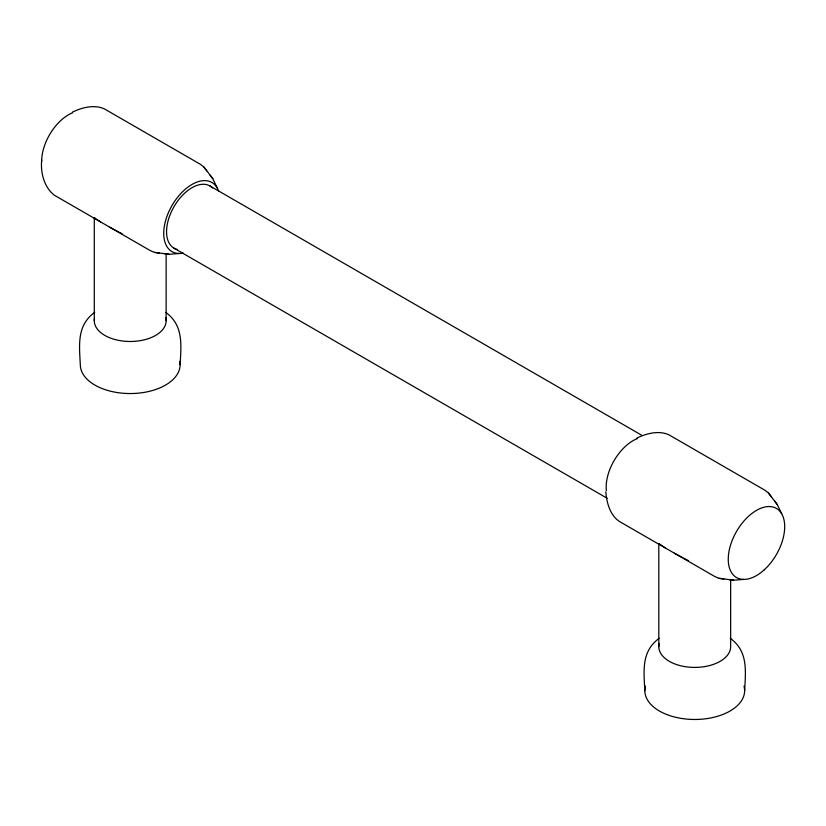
<?xml version="1.0" encoding="UTF-8"?>
<svg xmlns="http://www.w3.org/2000/svg" width="826" height="826" viewBox="0 0 826 826"><rect width="100%" height="100%" fill="white"/><g stroke="black" fill="none" stroke-linecap="round" stroke-linejoin="round"><path stroke-width="1.24" d="M41.682 160.099C40.402 172.644 44.119 187.399 54.454 195.287L150.425 250.691L154.638 252.415L159.356 253.035M94.691 312.362C76.777 325.382 79.244 344.576 80.318 364.741A49.901 28.807 0 0 0 133.151 393.496A49.901 28.807 0 0 0 179.758 361.354M659.21 638.281C641.286 651.301 643.764 670.505 644.838 690.66M72.347 112.15C81.981 107.535 94.185 104.262 104.355 108.867L200.326 164.271L203.919 167.059L206.81 170.837M636.867 438.069C646.5 433.454 658.704 430.191 668.874 434.786L764.835 490.19L768.438 492.977L771.329 496.756M154.638 252.415L169.103 254.274L179.139 253.499M605.819 491.852C606.635 502.497 609.908 514.701 618.973 521.206L714.944 576.62L719.157 578.334L733.622 580.193L743.658 579.418M164.766 253.706L169.103 254.274M719.157 578.334L723.875 578.954M729.275 579.635L733.622 580.193M120.111 232.736L122.103 233.758M683.629 558.149L688.616 560.709M119.109 232.23L109.827 227.253M682.586 557.602L674.346 553.183M209.918 185.943L642.019 435.416M173.997 248.172L607.203 498.285M665.219 547.906L659.365 543.818M100.7 221.987L96.766 219.406M96.043 218.911L94.732 217.744M730.256 638.281C748.17 651.301 745.702 670.505 744.629 690.66M165.737 312.362C183.651 325.382 181.183 344.576 180.109 364.741M774.623 501.103L777.276 504.583L781.623 513.658M210.103 175.184L212.767 178.653L217.104 187.739M768.438 492.977L777.276 504.583M203.919 167.059L212.767 178.653M730.659 579.635L730.659 646.665A35.921 20.743 0 0 1 691.909 667.346A35.921 20.743 0 0 1 659.251 643.423M658.807 543.539L658.807 646.665M166.14 253.716L166.14 320.746M94.288 217.62L94.288 320.746M744.009 686.158A49.901 28.807 0 0 1 694.728 719.477A49.901 28.807 0 0 1 645.447 686.158M177.022 249.411A35.921 20.743 -60 0 1 173.997 206.686A35.921 20.743 -60 0 1 212.509 187.946M183.238 253.086A39.916 23.045 -60 0 1 171.994 205.529A39.916 23.045 -60 0 1 218.797 191.487M165.696 317.494A35.921 20.743 0 0 1 131.148 341.479A35.921 20.743 0 0 1 94.484 318.578M41.651 161.246A37.924 21.889 -60 0 1 72.657 112.759M606.356 490.696A37.924 21.889 -60 0 1 637.176 438.678M763.782 570.239A39.916 23.045 -60 0 0 776.43 508.413A39.916 23.045 -60 0 0 729.213 550.281A39.916 23.045 -60 0 0 763.782 570.239"/></g></svg>
